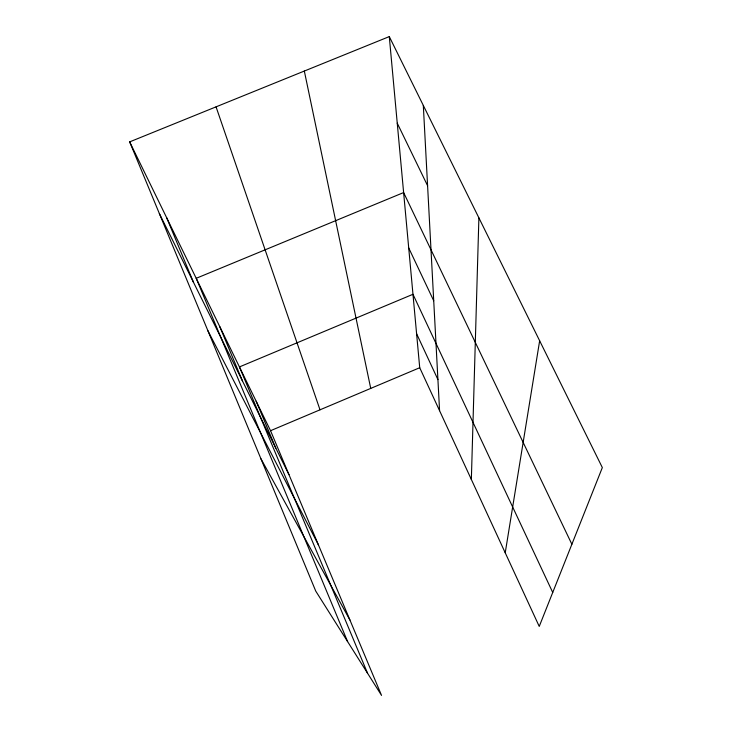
<?xml version="1.0" encoding="UTF-8"?>
<svg xmlns="http://www.w3.org/2000/svg" width="732" height="732" viewBox="0 0 732 732"><rect width="100%" height="100%" fill="white"/><g stroke="black" fill="none" stroke-linecap="round" stroke-linejoin="round"><path stroke-width="1.1" d="M471.353 479.497L478.893 217.871M505.226 552.806L539.649 340.783M270.547 430.7L419.72 367.72L389.287 36.6L129.665 141.88L315.739 591.081L381.537 695.4L270.547 430.7L129.665 141.88M260.94 458.781L349.942 620.05M207.861 330.654L318.493 545.038M159.347 213.543L288.975 474.656M389.287 36.6L602.335 467.583L539.237 626.427L419.72 367.72M397.247 123.177L427.589 185.708M571.875 544.269L403.625 192.571L196.213 278.306L347.608 641.607M408.703 247.901L433.719 300.77M552.724 592.472L412.967 294.291L239.437 366.924L367.546 673.211M416.6 333.746L437.919 379.588M256.163 401.218L275.836 448.185M219.737 326.545L242.466 380.96M166.649 217.697L193.568 282.479M216.059 106.845L320.012 409.819M304.329 71.05L370.731 388.399M423.316 105.435L439.575 410.689"/></g></svg>
